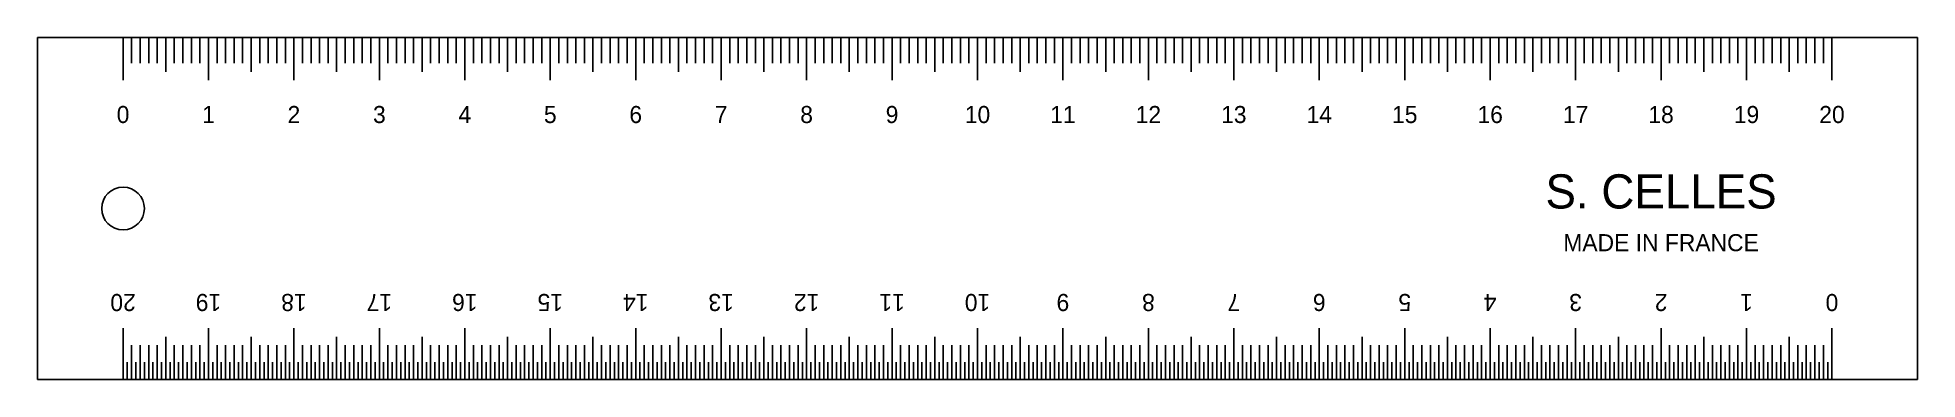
# Model space of a CAD drawing. Header units: millimetres. Extents: x 0 to 220, y 0 to 40.
import ezdxf
from ezdxf.enums import TextEntityAlignment as Align

# ---------------------------------------------------------------- set-up
doc = ezdxf.new("R2010")
doc.units = ezdxf.units.MM

msp = doc.modelspace()

# ---------------------------------------------------------------- linework, layer by layer
for p, q in [((10, 40), (10, 35)), ((10, 40), (10, 36)), ((10, 40), (10, 37)), ((11, 40), (11, 37)), ((12, 40), (12, 37)), ((13, 40), (13, 37)), ((14, 40), (14, 37)), ((15, 40), (15, 36)), ((15, 40), (15, 37)), ((16, 40), (16, 37)), ((17, 40), (17, 37)), ((18, 40), (18, 37)), ((19, 40), (19, 37)), ((20, 40), (20, 35)), ((20, 40), (20, 36)), ((20, 40), (20, 37)), ((21, 40), (21, 37)), ((22, 40), (22, 37)), ((23, 40), (23, 37)), ((24, 40), (24, 37)), ((25, 40), (25, 36)), ((25, 40), (25, 37)), ((26, 40), (26, 37)), ((27, 40), (27, 37)), ((28, 40), (28, 37)), ((29, 40), (29, 37)), ((30, 40), (30, 35)), ((30, 40), (30, 36)), ((30, 40), (30, 37)), ((31, 40), (31, 37)), ((32, 40), (32, 37)), ((33, 40), (33, 37)), ((34, 40), (34, 37)), ((35, 40), (35, 36)), ((35, 40), (35, 37)), ((36, 40), (36, 37)), ((37, 40), (37, 37)), ((38, 40), (38, 37)), ((39, 40), (39, 37)), ((40, 40), (40, 35)), ((40, 40), (40, 36)), ((40, 40), (40, 37)), ((41, 40), (41, 37)), ((42, 40), (42, 37)), ((43, 40), (43, 37)), ((44, 40), (44, 37)), ((45, 40), (45, 36)), ((45, 40), (45, 37)), ((46, 40), (46, 37)), ((47, 40), (47, 37)), ((48, 40), (48, 37)), ((49, 40), (49, 37)), ((50, 40), (50, 35)), ((50, 40), (50, 36)), ((50, 40), (50, 37)), ((51, 40), (51, 37)), ((52, 40), (52, 37)), ((53, 40), (53, 37)), ((54, 40), (54, 37)), ((55, 40), (55, 36)), ((55, 40), (55, 37)), ((56, 40), (56, 37)), ((57, 40), (57, 37)), ((58, 40), (58, 37)), ((59, 40), (59, 37)), ((60, 40), (60, 35)), ((60, 40), (60, 36)), ((60, 40), (60, 37)), ((61, 40), (61, 37)), ((62, 40), (62, 37)), ((63, 40), (63, 37)), ((64, 40), (64, 37)), ((65, 40), (65, 36)), ((65, 40), (65, 37)), ((66, 40), (66, 37)), ((67, 40), (67, 37)), ((68, 40), (68, 37)), ((69, 40), (69, 37)), ((70, 40), (70, 35)), ((70, 40), (70, 36)), ((70, 40), (70, 37)), ((71, 40), (71, 37)), ((72, 40), (72, 37)), ((73, 40), (73, 37)), ((74, 40), (74, 37)), ((75, 40), (75, 36)), ((75, 40), (75, 37)), ((76, 40), (76, 37)), ((77, 40), (77, 37)), ((78, 40), (78, 37)), ((79, 40), (79, 37)), ((80, 40), (80, 35)), ((80, 40), (80, 36)), ((80, 40), (80, 37)), ((81, 40), (81, 37)), ((82, 40), (82, 37)), ((83, 40), (83, 37)), ((84, 40), (84, 37)), ((85, 40), (85, 36)), ((85, 40), (85, 37)), ((86, 40), (86, 37)), ((87, 40), (87, 37)), ((88, 40), (88, 37)), ((89, 40), (89, 37)), ((90, 40), (90, 35)), ((90, 40), (90, 36)), ((90, 40), (90, 37)), ((91, 40), (91, 37)), ((92, 40), (92, 37)), ((93, 40), (93, 37)), ((94, 40), (94, 37)), ((95, 40), (95, 36)), ((95, 40), (95, 37)), ((96, 40), (96, 37)), ((97, 40), (97, 37)), ((98, 40), (98, 37)), ((99, 40), (99, 37)), ((100, 40), (100, 35)), ((100, 40), (100, 36)), ((100, 40), (100, 37)), ((101, 40), (101, 37)), ((102, 40), (102, 37)), ((103, 40), (103, 37)), ((104, 40), (104, 37)), ((105, 40), (105, 36)), ((105, 40), (105, 37)), ((106, 40), (106, 37)), ((107, 40), (107, 37)), ((108, 40), (108, 37)), ((109, 40), (109, 37)), ((110, 40), (110, 35)), ((110, 40), (110, 36)), ((110, 40), (110, 37)), ((111, 40), (111, 37)), ((112, 40), (112, 37)), ((113, 40), (113, 37)), ((114, 40), (114, 37)), ((115, 40), (115, 36)), ((115, 40), (115, 37)), ((116, 40), (116, 37)), ((117, 40), (117, 37)), ((118, 40), (118, 37)), ((119, 40), (119, 37)), ((120, 40), (120, 35)), ((120, 40), (120, 36)), ((120, 40), (120, 37)), ((121, 40), (121, 37)), ((122, 40), (122, 37)), ((123, 40), (123, 37)), ((124, 40), (124, 37)), ((125, 40), (125, 36)), ((125, 40), (125, 37)), ((126, 40), (126, 37)), ((127, 40), (127, 37)), ((128, 40), (128, 37)), ((129, 40), (129, 37)), ((130, 40), (130, 35)), ((130, 40), (130, 36)), ((130, 40), (130, 37)), ((131, 40), (131, 37)), ((132, 40), (132, 37)), ((133, 40), (133, 37)), ((134, 40), (134, 37)), ((135, 40), (135, 36)), ((135, 40), (135, 37)), ((136, 40), (136, 37)), ((137, 40), (137, 37)), ((138, 40), (138, 37)), ((139, 40), (139, 37)), ((140, 40), (140, 35)), ((140, 40), (140, 36)), ((140, 40), (140, 37)), ((141, 40), (141, 37)), ((142, 40), (142, 37)), ((143, 40), (143, 37)), ((144, 40), (144, 37)), ((145, 40), (145, 36)), ((145, 40), (145, 37)), ((146, 40), (146, 37)), ((147, 40), (147, 37)), ((148, 40), (148, 37)), ((149, 40), (149, 37)), ((150, 40), (150, 35)), ((150, 40), (150, 36)), ((150, 40), (150, 37)), ((151, 40), (151, 37)), ((152, 40), (152, 37)), ((153, 40), (153, 37)), ((154, 40), (154, 37)), ((155, 40), (155, 36)), ((155, 40), (155, 37)), ((156, 40), (156, 37)), ((157, 40), (157, 37)), ((158, 40), (158, 37)), ((159, 40), (159, 37)), ((160, 40), (160, 35)), ((160, 40), (160, 36)), ((160, 40), (160, 37)), ((161, 40), (161, 37)), ((162, 40), (162, 37)), ((163, 40), (163, 37)), ((164, 40), (164, 37)), ((165, 40), (165, 36)), ((165, 40), (165, 37)), ((166, 40), (166, 37)), ((167, 40), (167, 37)), ((168, 40), (168, 37)), ((169, 40), (169, 37)), ((170, 40), (170, 35)), ((170, 40), (170, 36)), ((170, 40), (170, 37)), ((171, 40), (171, 37)), ((172, 40), (172, 37)), ((173, 40), (173, 37)), ((174, 40), (174, 37)), ((175, 40), (175, 36)), ((175, 40), (175, 37)), ((176, 40), (176, 37)), ((177, 40), (177, 37)), ((178, 40), (178, 37)), ((179, 40), (179, 37)), ((180, 40), (180, 35)), ((180, 40), (180, 36)), ((180, 40), (180, 37)), ((181, 40), (181, 37)), ((182, 40), (182, 37)), ((183, 40), (183, 37)), ((184, 40), (184, 37)), ((185, 40), (185, 36)), ((185, 40), (185, 37)), ((186, 40), (186, 37)), ((187, 40), (187, 37)), ((188, 40), (188, 37)), ((189, 40), (189, 37)), ((190, 40), (190, 35)), ((190, 40), (190, 36)), ((190, 40), (190, 37)), ((191, 40), (191, 37)), ((192, 40), (192, 37)), ((193, 40), (193, 37)), ((194, 40), (194, 37)), ((195, 40), (195, 36)), ((195, 40), (195, 37)), ((196, 40), (196, 37)), ((197, 40), (197, 37)), ((198, 40), (198, 37)), ((199, 40), (199, 37)), ((200, 40), (200, 35)), ((200, 40), (200, 36)), ((200, 40), (200, 37)), ((201, 40), (201, 37)), ((202, 40), (202, 37)), ((203, 40), (203, 37)), ((204, 40), (204, 37)), ((205, 40), (205, 36)), ((205, 40), (205, 37)), ((206, 40), (206, 37)), ((207, 40), (207, 37)), ((208, 40), (208, 37)), ((209, 40), (209, 37)), ((210, 40), (210, 35)), ((210, 40), (210, 36)), ((210, 40), (210, 37)), ((10, 0), (10, 6)), ((10, 0), (10, 5)), ((15, 0), (15, 5)), ((20, 0), (20, 6)), ((20, 0), (20, 5)), ((25, 0), (25, 5)), ((30, 0), (30, 6)), ((30, 0), (30, 5)), ((35, 0), (35, 5)), ((40, 0), (40, 6)), ((40, 0), (40, 5)), ((45, 0), (45, 5)), ((50, 0), (50, 6)), ((50, 0), (50, 5)), ((55, 0), (55, 5)), ((60, 0), (60, 6)), ((60, 0), (60, 5)), ((65, 0), (65, 5)), ((70, 0), (70, 6)), ((70, 0), (70, 5)), ((75, 0), (75, 5)), ((80, 0), (80, 6)), ((80, 0), (80, 5)), ((85, 0), (85, 5)), ((90, 0), (90, 6)), ((90, 0), (90, 5)), ((95, 0), (95, 5)), ((100, 0), (100, 6)), ((100, 0), (100, 5)), ((105, 0), (105, 5)), ((110, 0), (110, 6)), ((110, 0), (110, 5)), ((115, 0), (115, 5)), ((120, 0), (120, 6)), ((120, 0), (120, 5)), ((125, 0), (125, 5)), ((130, 0), (130, 6)), ((130, 0), (130, 5)), ((135, 0), (135, 5)), ((140, 0), (140, 6)), ((140, 0), (140, 5)), ((145, 0), (145, 5)), ((150, 0), (150, 6)), ((150, 0), (150, 5)), ((155, 0), (155, 5)), ((160, 0), (160, 6)), ((160, 0), (160, 5)), ((165, 0), (165, 5)), ((170, 0), (170, 6)), ((170, 0), (170, 5)), ((175, 0), (175, 5)), ((180, 0), (180, 6)), ((180, 0), (180, 5)), ((185, 0), (185, 5)), ((190, 0), (190, 6)), ((190, 0), (190, 5)), ((195, 0), (195, 5)), ((200, 0), (200, 6)), ((200, 0), (200, 5)), ((205, 0), (205, 5)), ((210, 0), (210, 6)), ((210, 0), (210, 5)), ((10, 0), (10, 4)), ((11, 0), (11, 4)), ((12, 0), (12, 4)), ((13, 0), (13, 4)), ((14, 0), (14, 4)), ((15, 0), (15, 4)), ((16, 0), (16, 4)), ((17, 0), (17, 4)), ((18, 0), (18, 4)), ((19, 0), (19, 4)), ((20, 0), (20, 4)), ((21, 0), (21, 4)), ((22, 0), (22, 4)), ((23, 0), (23, 4)), ((24, 0), (24, 4)), ((25, 0), (25, 4)), ((26, 0), (26, 4)), ((27, 0), (27, 4)), ((28, 0), (28, 4)), ((29, 0), (29, 4)), ((30, 0), (30, 4)), ((31, 0), (31, 4)), ((32, 0), (32, 4)), ((33, 0), (33, 4)), ((34, 0), (34, 4)), ((35, 0), (35, 4)), ((36, 0), (36, 4)), ((37, 0), (37, 4)), ((38, 0), (38, 4)), ((39, 0), (39, 4)), ((40, 0), (40, 4)), ((41, 0), (41, 4)), ((42, 0), (42, 4)), ((43, 0), (43, 4)), ((44, 0), (44, 4)), ((45, 0), (45, 4)), ((46, 0), (46, 4)), ((47, 0), (47, 4)), ((48, 0), (48, 4)), ((49, 0), (49, 4)), ((50, 0), (50, 4)), ((51, 0), (51, 4)), ((52, 0), (52, 4)), ((53, 0), (53, 4)), ((54, 0), (54, 4)), ((55, 0), (55, 4)), ((56, 0), (56, 4)), ((57, 0), (57, 4)), ((58, 0), (58, 4)), ((59, 0), (59, 4)), ((60, 0), (60, 4)), ((61, 0), (61, 4)), ((62, 0), (62, 4)), ((63, 0), (63, 4)), ((64, 0), (64, 4)), ((65, 0), (65, 4)), ((66, 0), (66, 4)), ((67, 0), (67, 4)), ((68, 0), (68, 4)), ((69, 0), (69, 4)), ((70, 0), (70, 4)), ((71, 0), (71, 4)), ((72, 0), (72, 4)), ((73, 0), (73, 4)), ((74, 0), (74, 4)), ((75, 0), (75, 4)), ((76, 0), (76, 4)), ((77, 0), (77, 4)), ((78, 0), (78, 4)), ((79, 0), (79, 4)), ((80, 0), (80, 4)), ((81, 0), (81, 4)), ((82, 0), (82, 4)), ((83, 0), (83, 4)), ((84, 0), (84, 4)), ((85, 0), (85, 4)), ((86, 0), (86, 4)), ((87, 0), (87, 4)), ((88, 0), (88, 4)), ((89, 0), (89, 4)), ((90, 0), (90, 4)), ((91, 0), (91, 4)), ((92, 0), (92, 4)), ((93, 0), (93, 4)), ((94, 0), (94, 4)), ((95, 0), (95, 4)), ((96, 0), (96, 4)), ((97, 0), (97, 4)), ((98, 0), (98, 4)), ((99, 0), (99, 4)), ((100, 0), (100, 4)), ((101, 0), (101, 4)), ((102, 0), (102, 4)), ((103, 0), (103, 4)), ((104, 0), (104, 4)), ((105, 0), (105, 4)), ((106, 0), (106, 4)), ((107, 0), (107, 4)), ((108, 0), (108, 4)), ((109, 0), (109, 4)), ((110, 0), (110, 4)), ((111, 0), (111, 4)), ((112, 0), (112, 4)), ((113, 0), (113, 4)), ((114, 0), (114, 4)), ((115, 0), (115, 4)), ((116, 0), (116, 4)), ((117, 0), (117, 4)), ((118, 0), (118, 4)), ((119, 0), (119, 4)), ((120, 0), (120, 4)), ((121, 0), (121, 4)), ((122, 0), (122, 4)), ((123, 0), (123, 4)), ((124, 0), (124, 4)), ((125, 0), (125, 4)), ((126, 0), (126, 4)), ((127, 0), (127, 4)), ((128, 0), (128, 4)), ((129, 0), (129, 4)), ((130, 0), (130, 4)), ((131, 0), (131, 4)), ((132, 0), (132, 4)), ((133, 0), (133, 4)), ((134, 0), (134, 4)), ((135, 0), (135, 4)), ((136, 0), (136, 4)), ((137, 0), (137, 4)), ((138, 0), (138, 4)), ((139, 0), (139, 4)), ((140, 0), (140, 4)), ((141, 0), (141, 4)), ((142, 0), (142, 4)), ((143, 0), (143, 4)), ((144, 0), (144, 4)), ((145, 0), (145, 4)), ((146, 0), (146, 4)), ((147, 0), (147, 4)), ((148, 0), (148, 4)), ((149, 0), (149, 4)), ((150, 0), (150, 4)), ((151, 0), (151, 4)), ((152, 0), (152, 4)), ((153, 0), (153, 4)), ((154, 0), (154, 4)), ((155, 0), (155, 4)), ((156, 0), (156, 4)), ((157, 0), (157, 4)), ((158, 0), (158, 4)), ((159, 0), (159, 4)), ((160, 0), (160, 4)), ((161, 0), (161, 4)), ((162, 0), (162, 4)), ((163, 0), (163, 4)), ((164, 0), (164, 4)), ((165, 0), (165, 4)), ((166, 0), (166, 4)), ((167, 0), (167, 4)), ((168, 0), (168, 4)), ((169, 0), (169, 4)), ((170, 0), (170, 4)), ((171, 0), (171, 4)), ((172, 0), (172, 4)), ((173, 0), (173, 4)), ((174, 0), (174, 4)), ((175, 0), (175, 4)), ((176, 0), (176, 4)), ((177, 0), (177, 4)), ((178, 0), (178, 4)), ((179, 0), (179, 4)), ((180, 0), (180, 4)), ((181, 0), (181, 4)), ((182, 0), (182, 4)), ((183, 0), (183, 4)), ((184, 0), (184, 4)), ((185, 0), (185, 4)), ((186, 0), (186, 4)), ((187, 0), (187, 4)), ((188, 0), (188, 4)), ((189, 0), (189, 4)), ((190, 0), (190, 4)), ((191, 0), (191, 4)), ((192, 0), (192, 4)), ((193, 0), (193, 4)), ((194, 0), (194, 4)), ((195, 0), (195, 4)), ((196, 0), (196, 4)), ((197, 0), (197, 4)), ((198, 0), (198, 4)), ((199, 0), (199, 4)), ((200, 0), (200, 4)), ((201, 0), (201, 4)), ((202, 0), (202, 4)), ((203, 0), (203, 4)), ((204, 0), (204, 4)), ((205, 0), (205, 4)), ((206, 0), (206, 4)), ((207, 0), (207, 4)), ((208, 0), (208, 4)), ((209, 0), (209, 4)), ((210, 0), (210, 4)), ((10, 0), (10, 2)), ((10.5, 0), (10.5, 2)), ((11, 0), (11, 2)), ((11.5, 0), (11.5, 2)), ((12, 0), (12, 2)), ((12.5, 0), (12.5, 2)), ((13, 0), (13, 2)), ((13.5, 0), (13.5, 2)), ((14, 0), (14, 2)), ((14.5, 0), (14.5, 2)), ((15, 0), (15, 2)), ((15.5, 0), (15.5, 2)), ((16, 0), (16, 2)), ((16.5, 0), (16.5, 2)), ((17, 0), (17, 2)), ((17.5, 0), (17.5, 2)), ((18, 0), (18, 2)), ((18.5, 0), (18.5, 2)), ((19, 0), (19, 2)), ((19.5, 0), (19.5, 2)), ((20, 0), (20, 2)), ((20.5, 0), (20.5, 2)), ((21, 0), (21, 2)), ((21.5, 0), (21.5, 2)), ((22, 0), (22, 2)), ((22.5, 0), (22.5, 2)), ((23, 0), (23, 2)), ((23.5, 0), (23.5, 2)), ((24, 0), (24, 2)), ((24.5, 0), (24.5, 2)), ((25, 0), (25, 2)), ((25.5, 0), (25.5, 2)), ((26, 0), (26, 2)), ((26.5, 0), (26.5, 2)), ((27, 0), (27, 2)), ((27.5, 0), (27.5, 2)), ((28, 0), (28, 2)), ((28.5, 0), (28.5, 2)), ((29, 0), (29, 2)), ((29.5, 0), (29.5, 2)), ((30, 0), (30, 2)), ((30.5, 0), (30.5, 2)), ((31, 0), (31, 2)), ((31.5, 0), (31.5, 2)), ((32, 0), (32, 2)), ((32.5, 0), (32.5, 2)), ((33, 0), (33, 2)), ((33.5, 0), (33.5, 2)), ((34, 0), (34, 2)), ((34.5, 0), (34.5, 2)), ((35, 0), (35, 2)), ((35.5, 0), (35.5, 2)), ((36, 0), (36, 2)), ((36.5, 0), (36.5, 2)), ((37, 0), (37, 2)), ((37.5, 0), (37.5, 2)), ((38, 0), (38, 2)), ((38.5, 0), (38.5, 2)), ((39, 0), (39, 2)), ((39.5, 0), (39.5, 2)), ((40, 0), (40, 2)), ((40.5, 0), (40.5, 2)), ((41, 0), (41, 2)), ((41.5, 0), (41.5, 2)), ((42, 0), (42, 2)), ((42.5, 0), (42.5, 2)), ((43, 0), (43, 2)), ((43.5, 0), (43.5, 2)), ((44, 0), (44, 2)), ((44.5, 0), (44.5, 2)), ((45, 0), (45, 2)), ((45.5, 0), (45.5, 2)), ((46, 0), (46, 2)), ((46.5, 0), (46.5, 2)), ((47, 0), (47, 2)), ((47.5, 0), (47.5, 2)), ((48, 0), (48, 2)), ((48.5, 0), (48.5, 2)), ((49, 0), (49, 2)), ((49.5, 0), (49.5, 2)), ((50, 0), (50, 2)), ((50.5, 0), (50.5, 2)), ((51, 0), (51, 2)), ((51.5, 0), (51.5, 2)), ((52, 0), (52, 2)), ((52.5, 0), (52.5, 2)), ((53, 0), (53, 2)), ((53.5, 0), (53.5, 2)), ((54, 0), (54, 2)), ((54.5, 0), (54.5, 2)), ((55, 0), (55, 2)), ((55.5, 0), (55.5, 2)), ((56, 0), (56, 2)), ((56.5, 0), (56.5, 2)), ((57, 0), (57, 2)), ((57.5, 0), (57.5, 2)), ((58, 0), (58, 2)), ((58.5, 0), (58.5, 2)), ((59, 0), (59, 2)), ((59.5, 0), (59.5, 2)), ((60, 0), (60, 2)), ((60.5, 0), (60.5, 2)), ((61, 0), (61, 2)), ((61.5, 0), (61.5, 2)), ((62, 0), (62, 2)), ((62.5, 0), (62.5, 2)), ((63, 0), (63, 2)), ((63.5, 0), (63.5, 2)), ((64, 0), (64, 2)), ((64.5, 0), (64.5, 2)), ((65, 0), (65, 2)), ((65.5, 0), (65.5, 2)), ((66, 0), (66, 2)), ((66.5, 0), (66.5, 2)), ((67, 0), (67, 2)), ((67.5, 0), (67.5, 2)), ((68, 0), (68, 2)), ((68.5, 0), (68.5, 2)), ((69, 0), (69, 2)), ((69.5, 0), (69.5, 2)), ((70, 0), (70, 2)), ((70.5, 0), (70.5, 2)), ((71, 0), (71, 2)), ((71.5, 0), (71.5, 2)), ((72, 0), (72, 2)), ((72.5, 0), (72.5, 2)), ((73, 0), (73, 2)), ((73.5, 0), (73.5, 2)), ((74, 0), (74, 2)), ((74.5, 0), (74.5, 2)), ((75, 0), (75, 2)), ((75.5, 0), (75.5, 2)), ((76, 0), (76, 2)), ((76.5, 0), (76.5, 2)), ((77, 0), (77, 2)), ((77.5, 0), (77.5, 2)), ((78, 0), (78, 2)), ((78.5, 0), (78.5, 2)), ((79, 0), (79, 2)), ((79.5, 0), (79.5, 2)), ((80, 0), (80, 2)), ((80.5, 0), (80.5, 2)), ((81, 0), (81, 2)), ((81.5, 0), (81.5, 2)), ((82, 0), (82, 2)), ((82.5, 0), (82.5, 2)), ((83, 0), (83, 2)), ((83.5, 0), (83.5, 2)), ((84, 0), (84, 2)), ((84.5, 0), (84.5, 2)), ((85, 0), (85, 2)), ((85.5, 0), (85.5, 2)), ((86, 0), (86, 2)), ((86.5, 0), (86.5, 2)), ((87, 0), (87, 2)), ((87.5, 0), (87.5, 2)), ((88, 0), (88, 2)), ((88.5, 0), (88.5, 2)), ((89, 0), (89, 2)), ((89.5, 0), (89.5, 2)), ((90, 0), (90, 2)), ((90.5, 0), (90.5, 2)), ((91, 0), (91, 2)), ((91.5, 0), (91.5, 2)), ((92, 0), (92, 2)), ((92.5, 0), (92.5, 2)), ((93, 0), (93, 2)), ((93.5, 0), (93.5, 2)), ((94, 0), (94, 2)), ((94.5, 0), (94.5, 2)), ((95, 0), (95, 2)), ((95.5, 0), (95.5, 2)), ((96, 0), (96, 2)), ((96.5, 0), (96.5, 2)), ((97, 0), (97, 2)), ((97.5, 0), (97.5, 2)), ((98, 0), (98, 2)), ((98.5, 0), (98.5, 2)), ((99, 0), (99, 2)), ((99.5, 0), (99.5, 2)), ((100, 0), (100, 2)), ((100.5, 0), (100.5, 2)), ((101, 0), (101, 2)), ((101.5, 0), (101.5, 2)), ((102, 0), (102, 2)), ((102.5, 0), (102.5, 2)), ((103, 0), (103, 2)), ((103.5, 0), (103.5, 2)), ((104, 0), (104, 2)), ((104.5, 0), (104.5, 2)), ((105, 0), (105, 2)), ((105.5, 0), (105.5, 2)), ((106, 0), (106, 2)), ((106.5, 0), (106.5, 2)), ((107, 0), (107, 2)), ((107.5, 0), (107.5, 2)), ((108, 0), (108, 2)), ((108.5, 0), (108.5, 2)), ((109, 0), (109, 2)), ((109.5, 0), (109.5, 2)), ((110, 0), (110, 2)), ((110.5, 0), (110.5, 2)), ((111, 0), (111, 2)), ((111.5, 0), (111.5, 2)), ((112, 0), (112, 2)), ((112.5, 0), (112.5, 2)), ((113, 0), (113, 2)), ((113.5, 0), (113.5, 2)), ((114, 0), (114, 2)), ((114.5, 0), (114.5, 2)), ((115, 0), (115, 2)), ((115.5, 0), (115.5, 2)), ((116, 0), (116, 2)), ((116.5, 0), (116.5, 2)), ((117, 0), (117, 2)), ((117.5, 0), (117.5, 2)), ((118, 0), (118, 2)), ((118.5, 0), (118.5, 2)), ((119, 0), (119, 2)), ((119.5, 0), (119.5, 2)), ((120, 0), (120, 2)), ((120.5, 0), (120.5, 2)), ((121, 0), (121, 2)), ((121.5, 0), (121.5, 2)), ((122, 0), (122, 2)), ((122.5, 0), (122.5, 2)), ((123, 0), (123, 2)), ((123.5, 0), (123.5, 2)), ((124, 0), (124, 2)), ((124.5, 0), (124.5, 2)), ((125, 0), (125, 2)), ((125.5, 0), (125.5, 2)), ((126, 0), (126, 2)), ((126.5, 0), (126.5, 2)), ((127, 0), (127, 2)), ((127.5, 0), (127.5, 2)), ((128, 0), (128, 2)), ((128.5, 0), (128.5, 2)), ((129, 0), (129, 2)), ((129.5, 0), (129.5, 2)), ((130, 0), (130, 2)), ((130.5, 0), (130.5, 2)), ((131, 0), (131, 2)), ((131.5, 0), (131.5, 2)), ((132, 0), (132, 2)), ((132.5, 0), (132.5, 2)), ((133, 0), (133, 2)), ((133.5, 0), (133.5, 2)), ((134, 0), (134, 2)), ((134.5, 0), (134.5, 2)), ((135, 0), (135, 2)), ((135.5, 0), (135.5, 2)), ((136, 0), (136, 2)), ((136.5, 0), (136.5, 2)), ((137, 0), (137, 2)), ((137.5, 0), (137.5, 2)), ((138, 0), (138, 2)), ((138.5, 0), (138.5, 2)), ((139, 0), (139, 2)), ((139.5, 0), (139.5, 2)), ((140, 0), (140, 2)), ((140.5, 0), (140.5, 2)), ((141, 0), (141, 2)), ((141.5, 0), (141.5, 2)), ((142, 0), (142, 2)), ((142.5, 0), (142.5, 2)), ((143, 0), (143, 2)), ((143.5, 0), (143.5, 2)), ((144, 0), (144, 2)), ((144.5, 0), (144.5, 2)), ((145, 0), (145, 2)), ((145.5, 0), (145.5, 2)), ((146, 0), (146, 2)), ((146.5, 0), (146.5, 2)), ((147, 0), (147, 2)), ((147.5, 0), (147.5, 2)), ((148, 0), (148, 2)), ((148.5, 0), (148.5, 2)), ((149, 0), (149, 2)), ((149.5, 0), (149.5, 2)), ((150, 0), (150, 2)), ((150.5, 0), (150.5, 2)), ((151, 0), (151, 2)), ((151.5, 0), (151.5, 2)), ((152, 0), (152, 2)), ((152.5, 0), (152.5, 2)), ((153, 0), (153, 2)), ((153.5, 0), (153.5, 2)), ((154, 0), (154, 2)), ((154.5, 0), (154.5, 2)), ((155, 0), (155, 2)), ((155.5, 0), (155.5, 2)), ((156, 0), (156, 2)), ((156.5, 0), (156.5, 2)), ((157, 0), (157, 2)), ((157.5, 0), (157.5, 2)), ((158, 0), (158, 2)), ((158.5, 0), (158.5, 2)), ((159, 0), (159, 2)), ((159.5, 0), (159.5, 2)), ((160, 0), (160, 2)), ((160.5, 0), (160.5, 2)), ((161, 0), (161, 2)), ((161.5, 0), (161.5, 2)), ((162, 0), (162, 2)), ((162.5, 0), (162.5, 2)), ((163, 0), (163, 2)), ((163.5, 0), (163.5, 2)), ((164, 0), (164, 2)), ((164.5, 0), (164.5, 2)), ((165, 0), (165, 2)), ((165.5, 0), (165.5, 2)), ((166, 0), (166, 2)), ((166.5, 0), (166.5, 2)), ((167, 0), (167, 2)), ((167.5, 0), (167.5, 2)), ((168, 0), (168, 2)), ((168.5, 0), (168.5, 2)), ((169, 0), (169, 2)), ((169.5, 0), (169.5, 2)), ((170, 0), (170, 2)), ((170.5, 0), (170.5, 2)), ((171, 0), (171, 2)), ((171.5, 0), (171.5, 2)), ((172, 0), (172, 2)), ((172.5, 0), (172.5, 2)), ((173, 0), (173, 2)), ((173.5, 0), (173.5, 2)), ((174, 0), (174, 2)), ((174.5, 0), (174.5, 2)), ((175, 0), (175, 2)), ((175.5, 0), (175.5, 2)), ((176, 0), (176, 2)), ((176.5, 0), (176.5, 2)), ((177, 0), (177, 2)), ((177.5, 0), (177.5, 2)), ((178, 0), (178, 2)), ((178.5, 0), (178.5, 2)), ((179, 0), (179, 2)), ((179.5, 0), (179.5, 2)), ((180, 0), (180, 2)), ((180.5, 0), (180.5, 2)), ((181, 0), (181, 2)), ((181.5, 0), (181.5, 2)), ((182, 0), (182, 2)), ((182.5, 0), (182.5, 2)), ((183, 0), (183, 2)), ((183.5, 0), (183.5, 2)), ((184, 0), (184, 2)), ((184.5, 0), (184.5, 2)), ((185, 0), (185, 2)), ((185.5, 0), (185.5, 2)), ((186, 0), (186, 2)), ((186.5, 0), (186.5, 2)), ((187, 0), (187, 2)), ((187.5, 0), (187.5, 2)), ((188, 0), (188, 2)), ((188.5, 0), (188.5, 2)), ((189, 0), (189, 2)), ((189.5, 0), (189.5, 2)), ((190, 0), (190, 2)), ((190.5, 0), (190.5, 2)), ((191, 0), (191, 2)), ((191.5, 0), (191.5, 2)), ((192, 0), (192, 2)), ((192.5, 0), (192.5, 2)), ((193, 0), (193, 2)), ((193.5, 0), (193.5, 2)), ((194, 0), (194, 2)), ((194.5, 0), (194.5, 2)), ((195, 0), (195, 2)), ((195.5, 0), (195.5, 2)), ((196, 0), (196, 2)), ((196.5, 0), (196.5, 2)), ((197, 0), (197, 2)), ((197.5, 0), (197.5, 2)), ((198, 0), (198, 2)), ((198.5, 0), (198.5, 2)), ((199, 0), (199, 2)), ((199.5, 0), (199.5, 2)), ((200, 0), (200, 2)), ((200.5, 0), (200.5, 2)), ((201, 0), (201, 2)), ((201.5, 0), (201.5, 2)), ((202, 0), (202, 2)), ((202.5, 0), (202.5, 2)), ((203, 0), (203, 2)), ((203.5, 0), (203.5, 2)), ((204, 0), (204, 2)), ((204.5, 0), (204.5, 2)), ((205, 0), (205, 2)), ((205.5, 0), (205.5, 2)), ((206, 0), (206, 2)), ((206.5, 0), (206.5, 2)), ((207, 0), (207, 2)), ((207.5, 0), (207.5, 2)), ((208, 0), (208, 2)), ((208.5, 0), (208.5, 2)), ((209, 0), (209, 2)), ((209.5, 0), (209.5, 2)), ((210, 0), (210, 2))]:
    msp.add_line(p, q)
msp.add_lwpolyline([(0, 0), (220, 0), (220, 40), (0, 40), (0, 0)], close=True)
msp.add_circle((10, 20), 2.5)

# ---------------------------------------------------------------- texts
for s, height, p in [('0', 2, (10, 30)), ('1', 2, (20, 30)), ('2', 2, (30, 30)), ('3', 2, (40, 30)), ('4', 2, (50, 30)), ('5', 2, (60, 30)), ('6', 2, (70, 30)), ('7', 2, (80, 30)), ('8', 2, (90, 30)), ('9', 2, (100, 30)), ('10', 2, (110, 30)), ('11', 2, (120, 30)), ('12', 2, (130, 30)), ('13', 2, (140, 30)), ('14', 2, (150, 30)), ('15', 2, (160, 30)), ('16', 2, (170, 30)), ('17', 2, (180, 30)), ('18', 2, (190, 30)), ('19', 2, (200, 30)), ('20', 2, (210, 30)), ('S. CELLES', 4, (190, 20)), ('MADE IN FRANCE', 2, (190, 15))]:
    msp.add_text(s, height=height).set_placement(p, align=Align.CENTER)
for s, p in [('20', (10, 10)), ('19', (20, 10)), ('18', (30, 10)), ('17', (40, 10)), ('16', (50, 10)), ('15', (60, 10)), ('14', (70, 10)), ('13', (80, 10)), ('12', (90, 10)), ('11', (100, 10)), ('10', (110, 10)), ('9', (120, 10)), ('8', (130, 10)), ('7', (140, 10)), ('6', (150, 10)), ('5', (160, 10)), ('4', (170, 10)), ('3', (180, 10)), ('2', (190, 10)), ('1', (200, 10)), ('0', (210, 10))]:
    msp.add_text(s, height=2, rotation=180).set_placement(p, align=Align.CENTER)

doc.saveas('drawing.dxf')
